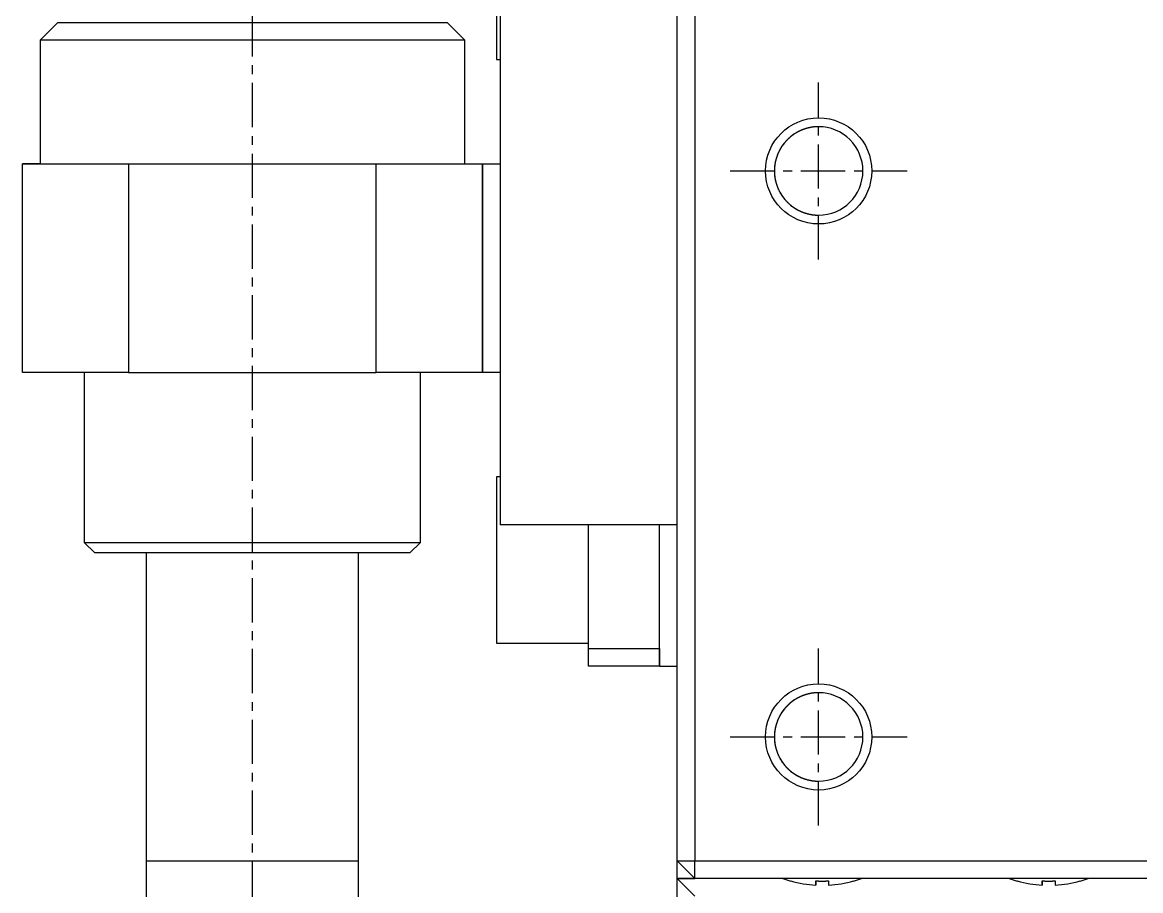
# Model space of a CAD drawing. Extents: x 93 to 296, y 41 to 278.
# Drawn here: x 95.03 to 126.63, y 122.5 to 147.05 of the extents above; entities that cross this region are included whole.
import ezdxf

# ---------------------------------------------------------------- set-up
doc = ezdxf.new("R2010")
doc.units = 0
doc.linetypes.add('CENTER', pattern=[2, 1.25, -0.25, 0.25, -0.25])
doc.layers.get('0').update_dxf_attribs({"linetype": 'CONTINUOUS'})
doc.layers.add('CENTER', color=1, linetype='CENTER')

msp = doc.modelspace()

# ---------------------------------------------------------------- linework, layer by layer
at = {"color": 7, "linetype": 'CONTINUOUS'}
for p, q in [((113.528, 123.349), (113.528, 162.349)), ((114.028, 162.349), (114.028, 123.349)), ((108.528, 157.849), (108.528, 132.849)), ((108.428, 148.349), (108.428, 145.999)), ((96.028, 147.049), (95.528, 146.549)), ((96.028, 147.049), (107.028, 147.049)), ((96.028, 147.049), (98.528, 147.049)), ((104.528, 147.049), (107.028, 147.049)), ((107.528, 146.549), (107.028, 147.049)), ((107.528, 146.549), (95.528, 146.549)), ((95.528, 146.549), (95.528, 143.049)), ((107.528, 143.049), (107.528, 146.549)), ((108.428, 145.999), (108.528, 145.999)), ((95.028, 137.149), (95.028, 143.049)), ((95.028, 143.049), (98.028, 143.049)), ((95.528, 143.049), (95.028, 143.049)), ((95.028, 143.049), (95.028, 143.049)), ((98.028, 143.049), (98.028, 137.149)), ((98.028, 143.049), (105.028, 143.049)), ((105.028, 143.049), (108.028, 143.049)), ((105.028, 137.149), (105.028, 143.049)), ((107.528, 143.049), (108.528, 143.049)), ((108.028, 137.149), (108.028, 143.049)), ((108.028, 143.049), (108.028, 137.149)), ((108.028, 143.049), (108.028, 143.049)), ((108.028, 143.049), (108.528, 143.049)), ((98.028, 137.149), (95.028, 137.149)), ((96.778, 137.149), (96.778, 132.349)), ((98.028, 137.149), (105.028, 137.149)), ((108.028, 137.149), (105.028, 137.149)), ((106.278, 132.349), (106.278, 137.149)), ((108.528, 137.149), (108.028, 137.149)), ((108.028, 137.149), (108.028, 137.149)), ((108.428, 134.199), (108.428, 131.849)), ((108.528, 134.199), (108.428, 134.199)), ((113.528, 132.849), (108.528, 132.849)), ((111.028, 129.349), (111.028, 132.849)), ((113.028, 128.849), (113.028, 132.849)), ((113.028, 129.349), (113.028, 132.849)), ((96.778, 132.349), (106.278, 132.349)), ((96.778, 132.349), (97.078, 132.049)), ((105.978, 132.049), (106.278, 132.349)), ((105.978, 132.049), (97.078, 132.049)), ((98.528, 132.049), (98.528, 123.349)), ((104.528, 123.349), (104.528, 132.049)), ((108.428, 131.849), (108.428, 129.499)), ((108.428, 129.499), (111.028, 129.499)), ((111.028, 128.849), (111.028, 129.349)), ((111.028, 129.349), (113.028, 129.349)), ((113.028, 129.349), (113.028, 128.849)), ((113.028, 128.849), (111.028, 128.849)), ((113.028, 128.849), (113.528, 128.849)), ((98.528, 123.354), (98.528, 123.349)), ((98.528, 123.349), (98.528, 116.849)), ((98.528, 123.349), (104.528, 123.349)), ((98.528, 123.349), (98.528, 123.344)), ((104.528, 123.349), (104.528, 123.354)), ((104.528, 116.849), (104.528, 123.349)), ((104.528, 123.344), (104.528, 123.349)), ((113.528, 122.849), (113.528, 123.349)), ((113.528, 123.349), (114.028, 122.849)), ((113.528, 123.349), (114.028, 123.349)), ((114.028, 123.349), (153.028, 123.349)), ((114.028, 122.849), (114.028, 123.349)), ((113.528, 88.849), (113.528, 122.849)), ((114.028, 122.849), (113.528, 122.849)), ((113.528, 122.849), (114.028, 122.849)), ((113.528, 122.849), (114.028, 122.349)), ((153.028, 122.849), (114.028, 122.849)), ((116.742, 122.779), (116.74, 122.775)), ((116.74, 122.775), (116.742, 122.779)), ((117.448, 122.659), (117.448, 122.779)), ((117.448, 122.779), (117.448, 122.659)), ((117.448, 122.659), (117.448, 122.779)), ((117.808, 122.779), (117.808, 122.659)), ((118.515, 122.779), (118.517, 122.775)), ((123.142, 122.779), (123.14, 122.775)), ((123.14, 122.775), (123.142, 122.779)), ((123.848, 122.659), (123.848, 122.779)), ((123.848, 122.779), (123.848, 122.659)), ((123.848, 122.659), (123.848, 122.779)), ((124.208, 122.779), (124.208, 122.659)), ((124.915, 122.779), (124.917, 122.775))]:
    msp.add_line(p, q, dxfattribs=at)
at = {"color": 9, "linetype": 'CONTINUOUS'}
for p, q in [((98.528, 123.349), (98.677, 123.349)), ((98.677, 123.349), (104.379, 123.349)), ((104.379, 123.349), (104.528, 123.349))]:
    msp.add_line(p, q, dxfattribs=at)
at = {"color": 7, "linetype": 'CONTINUOUS'}
for points in [[(117.528, 144.099, 0), (117.519, 144.099, 0), (117.51, 144.099, 0), (117.501, 144.099, 0), (117.492, 144.098, 0), (117.483, 144.098, 0), (117.474, 144.098, 0), (117.465, 144.097, 0), (117.456, 144.097, 0), (117.447, 144.096, 0), (117.438, 144.096, 0), (117.429, 144.095, 0), (117.42, 144.094, 0), (117.411, 144.093, 0), (117.402, 144.093, 0), (117.393, 144.092, 0), (117.384, 144.091, 0), (117.375, 144.09, 0), (117.366, 144.088, 0), (117.357, 144.087, 0), (117.348, 144.086, 0), (117.339, 144.085, 0), (117.33, 144.083, 0), (117.321, 144.082, 0), (117.312, 144.08, 0), (117.303, 144.079, 0), (117.294, 144.077, 0), (117.285, 144.075, 0), (117.276, 144.073, 0), (117.268, 144.071, 0), (117.259, 144.07, 0), (117.25, 144.068, 0), (117.241, 144.066, 0), (117.232, 144.063, 0), (117.223, 144.061, 0), (117.215, 144.059, 0), (117.206, 144.057, 0), (117.197, 144.054, 0), (117.188, 144.052, 0), (117.18, 144.049, 0), (117.171, 144.047, 0), (117.162, 144.044, 0), (117.154, 144.042, 0), (117.145, 144.039, 0), (117.136, 144.036, 0), (117.128, 144.033, 0), (117.119, 144.03, 0), (117.111, 144.027, 0), (117.102, 144.024, 0), (117.094, 144.021, 0), (117.085, 144.018, 0), (117.077, 144.015, 0), (117.068, 144.011, 0), (117.06, 144.008, 0), (117.052, 144.005, 0), (117.043, 144.001, 0), (117.035, 143.998, 0), (117.027, 143.994, 0), (117.018, 143.99, 0), (117.01, 143.987, 0), (117.002, 143.983, 0), (116.994, 143.979, 0), (116.985, 143.975, 0), (116.977, 143.971, 0), (116.969, 143.967, 0), (116.961, 143.963, 0), (116.953, 143.959, 0), (116.945, 143.955, 0), (116.937, 143.95, 0), (116.929, 143.946, 0), (116.921, 143.942, 0), (116.913, 143.937, 0), (116.905, 143.933, 0), (116.898, 143.928, 0), (116.89, 143.924, 0), (116.882, 143.919, 0), (116.874, 143.914, 0), (116.867, 143.909, 0), (116.859, 143.905, 0), (116.851, 143.9, 0), (116.844, 143.895, 0), (116.836, 143.89, 0), (116.829, 143.885, 0), (116.821, 143.88, 0), (116.814, 143.875, 0), (116.806, 143.869, 0), (116.799, 143.864, 0), (116.792, 143.859, 0), (116.784, 143.853, 0), (116.777, 143.848, 0), (116.77, 143.843, 0), (116.763, 143.837, 0), (116.755, 143.831, 0), (116.748, 143.826, 0), (116.741, 143.82, 0), (116.734, 143.814, 0), (116.727, 143.809, 0), (116.72, 143.803, 0), (116.713, 143.797, 0), (116.707, 143.791, 0), (116.7, 143.785, 0), (116.693, 143.779, 0), (116.686, 143.773, 0), (116.68, 143.767, 0), (116.673, 143.761, 0), (116.666, 143.754, 0), (116.66, 143.748, 0), (116.653, 143.742, 0), (116.647, 143.736, 0), (116.641, 143.729, 0), (116.634, 143.723, 0), (116.628, 143.716, 0), (116.622, 143.71, 0), (116.615, 143.703, 0), (116.609, 143.696, 0), (116.603, 143.69, 0), (116.597, 143.683, 0), (116.591, 143.676, 0), (116.585, 143.669, 0), (116.579, 143.663, 0), (116.573, 143.656, 0), (116.568, 143.649, 0), (116.562, 143.642, 0), (116.556, 143.635, 0), (116.55, 143.628, 0), (116.545, 143.621, 0), (116.539, 143.613, 0), (116.534, 143.606, 0), (116.528, 143.599, 0)], [(117.097, 144.022, 0), (117.096, 144.022, 0), (117.096, 144.022, 0), (117.095, 144.022, 0), (117.095, 144.021, 0), (117.094, 144.021, 0), (117.094, 144.021, 0), (117.093, 144.021, 0), (117.092, 144.021, 0), (117.092, 144.02, 0), (117.091, 144.02, 0), (117.091, 144.02, 0), (117.09, 144.02, 0), (117.09, 144.02, 0), (117.089, 144.019, 0), (117.089, 144.019, 0), (117.088, 144.019, 0), (117.088, 144.019, 0), (117.087, 144.019, 0), (117.087, 144.018, 0), (117.086, 144.018, 0), (117.085, 144.018, 0), (117.085, 144.018, 0), (117.084, 144.018, 0), (117.084, 144.017, 0), (117.083, 144.017, 0), (117.083, 144.017, 0), (117.082, 144.017, 0), (117.082, 144.016, 0), (117.081, 144.016, 0), (117.081, 144.016, 0), (117.08, 144.016, 0), (117.08, 144.016, 0), (117.079, 144.015, 0), (117.078, 144.015, 0), (117.078, 144.015, 0), (117.077, 144.015, 0), (117.077, 144.015, 0), (117.076, 144.014, 0), (117.076, 144.014, 0), (117.075, 144.014, 0), (117.075, 144.014, 0), (117.074, 144.014, 0), (117.074, 144.013, 0), (117.073, 144.013, 0), (117.073, 144.013, 0), (117.072, 144.013, 0), (117.071, 144.013, 0), (117.071, 144.012, 0), (117.07, 144.012, 0), (117.07, 144.012, 0), (117.069, 144.012, 0), (117.069, 144.011, 0), (117.068, 144.011, 0), (117.068, 144.011, 0), (117.067, 144.011, 0), (117.067, 144.011, 0), (117.066, 144.01, 0), (117.066, 144.01, 0), (117.065, 144.01, 0), (117.064, 144.01, 0), (117.064, 144.01, 0), (117.063, 144.009, 0), (117.063, 144.009, 0), (117.062, 144.009, 0), (117.062, 144.009, 0), (117.061, 144.008, 0), (117.061, 144.008, 0), (117.06, 144.008, 0), (117.06, 144.008, 0), (117.059, 144.008, 0), (117.059, 144.007, 0), (117.058, 144.007, 0), (117.058, 144.007, 0), (117.057, 144.007, 0), (117.056, 144.007, 0), (117.056, 144.006, 0), (117.055, 144.006, 0), (117.055, 144.006, 0), (117.054, 144.006, 0), (117.054, 144.005, 0), (117.053, 144.005, 0), (117.053, 144.005, 0), (117.052, 144.005, 0), (117.052, 144.005, 0), (117.051, 144.004, 0), (117.051, 144.004, 0), (117.05, 144.004, 0), (117.049, 144.004, 0), (117.049, 144.003, 0), (117.048, 144.003, 0), (117.048, 144.003, 0), (117.047, 144.003, 0), (117.047, 144.003, 0), (117.046, 144.002, 0), (117.046, 144.002, 0), (117.045, 144.002, 0), (117.045, 144.002, 0), (117.044, 144.001, 0), (117.044, 144.001, 0), (117.043, 144.001, 0), (117.043, 144.001, 0), (117.042, 144.001, 0), (117.042, 144, 0), (117.041, 144, 0), (117.04, 144, 0), (117.04, 144, 0), (117.039, 143.999, 0), (117.039, 143.999, 0), (117.038, 143.999, 0), (117.038, 143.999, 0), (117.037, 143.999, 0), (117.037, 143.998, 0), (117.036, 143.998, 0), (117.036, 143.998, 0), (117.035, 143.998, 0), (117.035, 143.997, 0), (117.034, 143.997, 0), (117.034, 143.997, 0), (117.033, 143.997, 0), (117.032, 143.996, 0), (117.032, 143.996, 0), (117.031, 143.996, 0), (117.031, 143.996, 0), (117.03, 143.996, 0), (117.03, 143.995, 0), (117.029, 143.995, 0), (117.029, 143.995, 0), (117.028, 143.995, 0)], [(116.528, 143.599, 0), (116.521, 143.589, 0), (116.513, 143.579, 0), (116.506, 143.568, 0), (116.499, 143.558, 0), (116.492, 143.548, 0), (116.485, 143.537, 0), (116.478, 143.527, 0), (116.471, 143.516, 0), (116.465, 143.506, 0), (116.458, 143.495, 0), (116.452, 143.484, 0), (116.445, 143.473, 0), (116.439, 143.462, 0), (116.433, 143.451, 0), (116.427, 143.44, 0), (116.421, 143.429, 0), (116.415, 143.418, 0), (116.41, 143.407, 0), (116.404, 143.395, 0), (116.399, 143.384, 0), (116.393, 143.373, 0), (116.388, 143.361, 0), (116.383, 143.35, 0), (116.378, 143.338, 0), (116.373, 143.327, 0), (116.368, 143.315, 0), (116.364, 143.303, 0), (116.359, 143.292, 0), (116.355, 143.28, 0), (116.351, 143.268, 0), (116.346, 143.256, 0), (116.342, 143.244, 0), (116.338, 143.232, 0), (116.335, 143.22, 0), (116.331, 143.208, 0), (116.327, 143.196, 0), (116.324, 143.184, 0), (116.321, 143.172, 0), (116.317, 143.16, 0), (116.314, 143.148, 0), (116.311, 143.135, 0), (116.309, 143.123, 0), (116.306, 143.111, 0), (116.303, 143.099, 0), (116.301, 143.086, 0), (116.299, 143.074, 0), (116.296, 143.062, 0), (116.294, 143.049, 0), (116.292, 143.037, 0), (116.291, 143.024, 0), (116.289, 143.012, 0), (116.287, 142.999, 0), (116.286, 142.987, 0), (116.285, 142.974, 0), (116.283, 142.962, 0), (116.282, 142.949, 0), (116.281, 142.937, 0), (116.28, 142.924, 0), (116.28, 142.912, 0), (116.279, 142.899, 0), (116.279, 142.887, 0), (116.278, 142.874, 0), (116.278, 142.862, 0), (116.278, 142.849, 0), (116.278, 142.836, 0), (116.278, 142.824, 0), (116.279, 142.811, 0), (116.279, 142.799, 0), (116.28, 142.786, 0), (116.28, 142.774, 0), (116.281, 142.761, 0), (116.282, 142.749, 0), (116.283, 142.736, 0), (116.285, 142.724, 0), (116.286, 142.711, 0), (116.287, 142.699, 0), (116.289, 142.686, 0), (116.291, 142.674, 0), (116.292, 142.661, 0), (116.294, 142.649, 0), (116.296, 142.636, 0), (116.299, 142.624, 0), (116.301, 142.612, 0), (116.303, 142.599, 0), (116.306, 142.587, 0), (116.309, 142.575, 0), (116.311, 142.562, 0), (116.314, 142.55, 0), (116.317, 142.538, 0), (116.321, 142.526, 0), (116.324, 142.514, 0), (116.327, 142.502, 0), (116.331, 142.49, 0), (116.335, 142.478, 0), (116.338, 142.466, 0), (116.342, 142.454, 0), (116.346, 142.442, 0), (116.351, 142.43, 0), (116.355, 142.418, 0), (116.359, 142.406, 0), (116.364, 142.395, 0), (116.368, 142.383, 0), (116.373, 142.371, 0), (116.378, 142.36, 0), (116.383, 142.348, 0), (116.388, 142.337, 0), (116.393, 142.325, 0), (116.399, 142.314, 0), (116.404, 142.303, 0), (116.41, 142.291, 0), (116.415, 142.28, 0), (116.421, 142.269, 0), (116.427, 142.258, 0), (116.433, 142.247, 0), (116.439, 142.236, 0), (116.445, 142.225, 0), (116.452, 142.214, 0), (116.458, 142.203, 0), (116.465, 142.192, 0), (116.471, 142.182, 0), (116.478, 142.171, 0), (116.485, 142.161, 0), (116.492, 142.15, 0), (116.499, 142.14, 0), (116.506, 142.129, 0), (116.513, 142.119, 0), (116.521, 142.109, 0), (116.528, 142.099, 0)], [(116.528, 142.099, 0), (116.534, 142.092, 0), (116.539, 142.085, 0), (116.545, 142.077, 0), (116.55, 142.07, 0), (116.556, 142.063, 0), (116.562, 142.056, 0), (116.568, 142.049, 0), (116.573, 142.042, 0), (116.579, 142.035, 0), (116.585, 142.029, 0), (116.591, 142.022, 0), (116.597, 142.015, 0), (116.603, 142.008, 0), (116.609, 142.002, 0), (116.615, 141.995, 0), (116.622, 141.988, 0), (116.628, 141.982, 0), (116.634, 141.975, 0), (116.641, 141.969, 0), (116.647, 141.962, 0), (116.653, 141.956, 0), (116.66, 141.95, 0), (116.666, 141.944, 0), (116.673, 141.937, 0), (116.68, 141.931, 0), (116.686, 141.925, 0), (116.693, 141.919, 0), (116.7, 141.913, 0), (116.707, 141.907, 0), (116.713, 141.901, 0), (116.72, 141.895, 0), (116.727, 141.889, 0), (116.734, 141.884, 0), (116.741, 141.878, 0), (116.748, 141.872, 0), (116.755, 141.866, 0), (116.763, 141.861, 0), (116.77, 141.855, 0), (116.777, 141.85, 0), (116.784, 141.845, 0), (116.792, 141.839, 0), (116.799, 141.834, 0), (116.806, 141.829, 0), (116.814, 141.823, 0), (116.821, 141.818, 0), (116.829, 141.813, 0), (116.836, 141.808, 0), (116.844, 141.803, 0), (116.851, 141.798, 0), (116.859, 141.793, 0), (116.867, 141.788, 0), (116.874, 141.784, 0), (116.882, 141.779, 0), (116.89, 141.774, 0), (116.898, 141.77, 0), (116.905, 141.765, 0), (116.913, 141.761, 0), (116.921, 141.756, 0), (116.929, 141.752, 0), (116.937, 141.748, 0), (116.945, 141.743, 0), (116.953, 141.739, 0), (116.961, 141.735, 0), (116.969, 141.731, 0), (116.977, 141.727, 0), (116.985, 141.723, 0), (116.994, 141.719, 0), (117.002, 141.715, 0), (117.01, 141.711, 0), (117.018, 141.708, 0), (117.027, 141.704, 0), (117.035, 141.7, 0), (117.043, 141.697, 0), (117.052, 141.693, 0), (117.06, 141.69, 0), (117.068, 141.687, 0), (117.077, 141.683, 0), (117.085, 141.68, 0), (117.094, 141.677, 0), (117.102, 141.674, 0), (117.111, 141.671, 0), (117.119, 141.668, 0), (117.128, 141.665, 0), (117.136, 141.662, 0), (117.145, 141.659, 0), (117.154, 141.656, 0), (117.162, 141.654, 0), (117.171, 141.651, 0), (117.18, 141.649, 0), (117.188, 141.646, 0), (117.197, 141.644, 0), (117.206, 141.641, 0), (117.215, 141.639, 0), (117.223, 141.637, 0), (117.232, 141.635, 0), (117.241, 141.632, 0), (117.25, 141.63, 0), (117.259, 141.628, 0), (117.268, 141.626, 0), (117.276, 141.625, 0), (117.285, 141.623, 0), (117.294, 141.621, 0), (117.303, 141.619, 0), (117.312, 141.618, 0), (117.321, 141.616, 0), (117.33, 141.615, 0), (117.339, 141.613, 0), (117.348, 141.612, 0), (117.357, 141.611, 0), (117.366, 141.61, 0), (117.375, 141.608, 0), (117.384, 141.607, 0), (117.393, 141.606, 0), (117.402, 141.605, 0), (117.411, 141.605, 0), (117.42, 141.604, 0), (117.429, 141.603, 0), (117.438, 141.602, 0), (117.447, 141.602, 0), (117.456, 141.601, 0), (117.465, 141.601, 0), (117.474, 141.6, 0), (117.483, 141.6, 0), (117.492, 141.6, 0), (117.501, 141.599, 0), (117.51, 141.599, 0), (117.519, 141.599, 0), (117.528, 141.599, 0)], [(117.462, 141.601, 0), (117.462, 141.601, 0), (117.463, 141.601, 0), (117.463, 141.601, 0), (117.464, 141.601, 0), (117.464, 141.601, 0), (117.465, 141.601, 0), (117.465, 141.601, 0), (117.466, 141.601, 0), (117.466, 141.601, 0), (117.467, 141.6, 0), (117.467, 141.6, 0), (117.468, 141.6, 0), (117.468, 141.6, 0), (117.469, 141.6, 0), (117.47, 141.6, 0), (117.47, 141.6, 0), (117.471, 141.6, 0), (117.471, 141.6, 0), (117.472, 141.6, 0), (117.472, 141.6, 0), (117.473, 141.6, 0), (117.473, 141.6, 0), (117.474, 141.6, 0), (117.474, 141.6, 0), (117.475, 141.6, 0), (117.475, 141.6, 0), (117.476, 141.6, 0), (117.476, 141.6, 0), (117.477, 141.6, 0), (117.477, 141.6, 0), (117.478, 141.6, 0), (117.478, 141.6, 0), (117.479, 141.6, 0), (117.479, 141.6, 0), (117.48, 141.6, 0), (117.48, 141.6, 0), (117.481, 141.6, 0), (117.481, 141.6, 0), (117.482, 141.6, 0), (117.482, 141.6, 0), (117.483, 141.6, 0), (117.484, 141.6, 0), (117.484, 141.6, 0), (117.485, 141.6, 0), (117.485, 141.6, 0), (117.486, 141.6, 0), (117.486, 141.6, 0), (117.487, 141.6, 0), (117.487, 141.6, 0), (117.488, 141.6, 0), (117.488, 141.6, 0), (117.489, 141.6, 0), (117.489, 141.6, 0), (117.49, 141.6, 0), (117.49, 141.6, 0), (117.491, 141.6, 0), (117.491, 141.6, 0), (117.492, 141.6, 0), (117.492, 141.599, 0), (117.493, 141.599, 0), (117.493, 141.599, 0), (117.494, 141.599, 0), (117.494, 141.599, 0), (117.495, 141.599, 0), (117.495, 141.599, 0), (117.496, 141.599, 0), (117.497, 141.599, 0), (117.497, 141.599, 0), (117.498, 141.599, 0), (117.498, 141.599, 0), (117.499, 141.599, 0), (117.499, 141.599, 0), (117.5, 141.599, 0), (117.5, 141.599, 0), (117.501, 141.599, 0), (117.501, 141.599, 0), (117.502, 141.599, 0), (117.502, 141.599, 0), (117.503, 141.599, 0), (117.503, 141.599, 0), (117.504, 141.599, 0), (117.504, 141.599, 0), (117.505, 141.599, 0), (117.505, 141.599, 0), (117.506, 141.599, 0), (117.506, 141.599, 0), (117.507, 141.599, 0), (117.507, 141.599, 0), (117.508, 141.599, 0), (117.508, 141.599, 0), (117.509, 141.599, 0), (117.51, 141.599, 0), (117.51, 141.599, 0), (117.511, 141.599, 0), (117.511, 141.599, 0), (117.512, 141.599, 0), (117.512, 141.599, 0), (117.513, 141.599, 0), (117.513, 141.599, 0), (117.514, 141.599, 0), (117.514, 141.599, 0), (117.515, 141.599, 0), (117.515, 141.599, 0), (117.516, 141.599, 0), (117.516, 141.599, 0), (117.517, 141.599, 0), (117.517, 141.599, 0), (117.518, 141.599, 0), (117.518, 141.599, 0), (117.519, 141.599, 0), (117.519, 141.599, 0), (117.52, 141.599, 0), (117.52, 141.599, 0), (117.521, 141.599, 0), (117.521, 141.599, 0), (117.522, 141.599, 0), (117.523, 141.599, 0), (117.523, 141.599, 0), (117.524, 141.599, 0), (117.524, 141.599, 0), (117.525, 141.599, 0), (117.525, 141.599, 0), (117.526, 141.599, 0), (117.526, 141.599, 0), (117.527, 141.599, 0), (117.527, 141.599, 0), (117.528, 141.599, 0), (117.528, 141.599, 0)], [(117.528, 128.099, 0), (117.519, 128.099, 0), (117.51, 128.099, 0), (117.501, 128.099, 0), (117.492, 128.098, 0), (117.483, 128.098, 0), (117.474, 128.098, 0), (117.465, 128.097, 0), (117.456, 128.097, 0), (117.447, 128.096, 0), (117.438, 128.096, 0), (117.429, 128.095, 0), (117.42, 128.094, 0), (117.411, 128.093, 0), (117.402, 128.093, 0), (117.393, 128.092, 0), (117.384, 128.091, 0), (117.375, 128.09, 0), (117.366, 128.088, 0), (117.357, 128.087, 0), (117.348, 128.086, 0), (117.339, 128.085, 0), (117.33, 128.083, 0), (117.321, 128.082, 0), (117.312, 128.08, 0), (117.303, 128.079, 0), (117.294, 128.077, 0), (117.285, 128.075, 0), (117.276, 128.073, 0), (117.268, 128.071, 0), (117.259, 128.07, 0), (117.25, 128.068, 0), (117.241, 128.066, 0), (117.232, 128.063, 0), (117.223, 128.061, 0), (117.215, 128.059, 0), (117.206, 128.057, 0), (117.197, 128.054, 0), (117.188, 128.052, 0), (117.18, 128.049, 0), (117.171, 128.047, 0), (117.162, 128.044, 0), (117.154, 128.042, 0), (117.145, 128.039, 0), (117.136, 128.036, 0), (117.128, 128.033, 0), (117.119, 128.03, 0), (117.111, 128.027, 0), (117.102, 128.024, 0), (117.094, 128.021, 0), (117.085, 128.018, 0), (117.077, 128.015, 0), (117.068, 128.011, 0), (117.06, 128.008, 0), (117.052, 128.005, 0), (117.043, 128.001, 0), (117.035, 127.998, 0), (117.027, 127.994, 0), (117.018, 127.99, 0), (117.01, 127.987, 0), (117.002, 127.983, 0), (116.994, 127.979, 0), (116.985, 127.975, 0), (116.977, 127.971, 0), (116.969, 127.967, 0), (116.961, 127.963, 0), (116.953, 127.959, 0), (116.945, 127.955, 0), (116.937, 127.95, 0), (116.929, 127.946, 0), (116.921, 127.942, 0), (116.913, 127.937, 0), (116.905, 127.933, 0), (116.898, 127.928, 0), (116.89, 127.924, 0), (116.882, 127.919, 0), (116.874, 127.914, 0), (116.867, 127.909, 0), (116.859, 127.905, 0), (116.851, 127.9, 0), (116.844, 127.895, 0), (116.836, 127.89, 0), (116.829, 127.885, 0), (116.821, 127.88, 0), (116.814, 127.875, 0), (116.806, 127.869, 0), (116.799, 127.864, 0), (116.792, 127.859, 0), (116.784, 127.853, 0), (116.777, 127.848, 0), (116.77, 127.843, 0), (116.763, 127.837, 0), (116.755, 127.831, 0), (116.748, 127.826, 0), (116.741, 127.82, 0), (116.734, 127.814, 0), (116.727, 127.809, 0), (116.72, 127.803, 0), (116.713, 127.797, 0), (116.707, 127.791, 0), (116.7, 127.785, 0), (116.693, 127.779, 0), (116.686, 127.773, 0), (116.68, 127.767, 0), (116.673, 127.761, 0), (116.666, 127.754, 0), (116.66, 127.748, 0), (116.653, 127.742, 0), (116.647, 127.736, 0), (116.641, 127.729, 0), (116.634, 127.723, 0), (116.628, 127.716, 0), (116.622, 127.71, 0), (116.615, 127.703, 0), (116.609, 127.696, 0), (116.603, 127.69, 0), (116.597, 127.683, 0), (116.591, 127.676, 0), (116.585, 127.669, 0), (116.579, 127.663, 0), (116.573, 127.656, 0), (116.568, 127.649, 0), (116.562, 127.642, 0), (116.556, 127.635, 0), (116.55, 127.628, 0), (116.545, 127.621, 0), (116.539, 127.613, 0), (116.534, 127.606, 0), (116.528, 127.599, 0)], [(117.028, 127.995, 0), (117.024, 127.993, 0), (117.019, 127.991, 0), (117.014, 127.988, 0), (117.01, 127.986, 0), (117.005, 127.984, 0), (117.001, 127.982, 0), (116.996, 127.98, 0), (116.992, 127.978, 0), (116.987, 127.976, 0), (116.983, 127.974, 0), (116.978, 127.971, 0), (116.973, 127.969, 0), (116.969, 127.967, 0), (116.964, 127.965, 0), (116.96, 127.962, 0), (116.955, 127.96, 0), (116.951, 127.958, 0), (116.947, 127.955, 0), (116.942, 127.953, 0), (116.938, 127.951, 0), (116.933, 127.948, 0), (116.929, 127.946, 0), (116.924, 127.943, 0), (116.92, 127.941, 0), (116.916, 127.939, 0), (116.911, 127.936, 0), (116.907, 127.934, 0), (116.902, 127.931, 0), (116.898, 127.929, 0), (116.894, 127.926, 0), (116.889, 127.923, 0), (116.885, 127.921, 0), (116.881, 127.918, 0), (116.876, 127.916, 0), (116.872, 127.913, 0), (116.868, 127.91, 0), (116.864, 127.908, 0), (116.859, 127.905, 0), (116.855, 127.902, 0), (116.851, 127.9, 0), (116.847, 127.897, 0), (116.842, 127.894, 0), (116.838, 127.891, 0), (116.834, 127.888, 0), (116.83, 127.886, 0), (116.826, 127.883, 0), (116.822, 127.88, 0), (116.817, 127.877, 0), (116.813, 127.874, 0), (116.809, 127.871, 0), (116.805, 127.868, 0), (116.801, 127.866, 0), (116.797, 127.863, 0), (116.793, 127.86, 0), (116.789, 127.857, 0), (116.785, 127.854, 0), (116.781, 127.851, 0), (116.777, 127.848, 0), (116.773, 127.845, 0), (116.769, 127.842, 0), (116.765, 127.839, 0), (116.761, 127.835, 0), (116.757, 127.832, 0), (116.753, 127.829, 0), (116.749, 127.826, 0), (116.745, 127.823, 0), (116.741, 127.82, 0), (116.737, 127.817, 0), (116.733, 127.813, 0), (116.729, 127.81, 0), (116.725, 127.807, 0), (116.721, 127.804, 0), (116.718, 127.8, 0), (116.714, 127.797, 0), (116.71, 127.794, 0), (116.706, 127.791, 0), (116.702, 127.787, 0), (116.699, 127.784, 0), (116.695, 127.781, 0), (116.691, 127.777, 0), (116.687, 127.774, 0), (116.684, 127.77, 0), (116.68, 127.767, 0), (116.676, 127.764, 0), (116.673, 127.76, 0), (116.669, 127.757, 0), (116.665, 127.753, 0), (116.662, 127.75, 0), (116.658, 127.746, 0), (116.654, 127.743, 0), (116.651, 127.739, 0), (116.647, 127.736, 0), (116.644, 127.732, 0), (116.64, 127.729, 0), (116.637, 127.725, 0), (116.633, 127.721, 0), (116.629, 127.718, 0), (116.626, 127.714, 0), (116.623, 127.71, 0), (116.619, 127.707, 0), (116.616, 127.703, 0), (116.612, 127.699, 0), (116.609, 127.696, 0), (116.605, 127.692, 0), (116.602, 127.688, 0), (116.599, 127.685, 0), (116.595, 127.681, 0), (116.592, 127.677, 0), (116.589, 127.673, 0), (116.585, 127.669, 0), (116.582, 127.666, 0), (116.579, 127.662, 0), (116.575, 127.658, 0), (116.572, 127.654, 0), (116.569, 127.65, 0), (116.566, 127.646, 0), (116.562, 127.643, 0), (116.559, 127.639, 0), (116.556, 127.635, 0), (116.553, 127.631, 0), (116.55, 127.627, 0), (116.547, 127.623, 0), (116.544, 127.619, 0), (116.54, 127.615, 0), (116.537, 127.611, 0), (116.534, 127.607, 0), (116.531, 127.603, 0), (116.528, 127.599, 0)], [(116.528, 127.599, 0), (116.521, 127.589, 0), (116.513, 127.579, 0), (116.506, 127.568, 0), (116.499, 127.558, 0), (116.492, 127.548, 0), (116.485, 127.537, 0), (116.478, 127.527, 0), (116.471, 127.516, 0), (116.465, 127.506, 0), (116.458, 127.495, 0), (116.452, 127.484, 0), (116.445, 127.473, 0), (116.439, 127.462, 0), (116.433, 127.451, 0), (116.427, 127.44, 0), (116.421, 127.429, 0), (116.415, 127.418, 0), (116.41, 127.407, 0), (116.404, 127.395, 0), (116.399, 127.384, 0), (116.393, 127.373, 0), (116.388, 127.361, 0), (116.383, 127.35, 0), (116.378, 127.338, 0), (116.373, 127.327, 0), (116.368, 127.315, 0), (116.364, 127.303, 0), (116.359, 127.292, 0), (116.355, 127.28, 0), (116.351, 127.268, 0), (116.346, 127.256, 0), (116.342, 127.244, 0), (116.338, 127.232, 0), (116.335, 127.22, 0), (116.331, 127.208, 0), (116.327, 127.196, 0), (116.324, 127.184, 0), (116.321, 127.172, 0), (116.318, 127.16, 0), (116.314, 127.148, 0), (116.312, 127.135, 0), (116.309, 127.123, 0), (116.306, 127.111, 0), (116.303, 127.099, 0), (116.301, 127.086, 0), (116.299, 127.074, 0), (116.296, 127.062, 0), (116.294, 127.049, 0), (116.292, 127.037, 0), (116.291, 127.024, 0), (116.289, 127.012, 0), (116.287, 126.999, 0), (116.286, 126.987, 0), (116.285, 126.974, 0), (116.283, 126.962, 0), (116.282, 126.949, 0), (116.281, 126.937, 0), (116.281, 126.924, 0), (116.28, 126.912, 0), (116.279, 126.899, 0), (116.279, 126.887, 0), (116.279, 126.874, 0), (116.278, 126.862, 0), (116.278, 126.849, 0), (116.278, 126.836, 0), (116.279, 126.824, 0), (116.279, 126.811, 0), (116.279, 126.799, 0), (116.28, 126.786, 0), (116.281, 126.774, 0), (116.281, 126.761, 0), (116.282, 126.749, 0), (116.283, 126.736, 0), (116.285, 126.724, 0), (116.286, 126.711, 0), (116.287, 126.699, 0), (116.289, 126.686, 0), (116.291, 126.674, 0), (116.292, 126.661, 0), (116.294, 126.649, 0), (116.296, 126.636, 0), (116.299, 126.624, 0), (116.301, 126.612, 0), (116.303, 126.599, 0), (116.306, 126.587, 0), (116.309, 126.575, 0), (116.312, 126.562, 0), (116.314, 126.55, 0), (116.318, 126.538, 0), (116.321, 126.526, 0), (116.324, 126.514, 0), (116.327, 126.502, 0), (116.331, 126.49, 0), (116.335, 126.478, 0), (116.338, 126.466, 0), (116.342, 126.454, 0), (116.346, 126.442, 0), (116.351, 126.43, 0), (116.355, 126.418, 0), (116.359, 126.406, 0), (116.364, 126.395, 0), (116.368, 126.383, 0), (116.373, 126.371, 0), (116.378, 126.36, 0), (116.383, 126.348, 0), (116.388, 126.337, 0), (116.393, 126.325, 0), (116.399, 126.314, 0), (116.404, 126.303, 0), (116.41, 126.291, 0), (116.415, 126.28, 0), (116.421, 126.269, 0), (116.427, 126.258, 0), (116.433, 126.247, 0), (116.439, 126.236, 0), (116.445, 126.225, 0), (116.452, 126.214, 0), (116.458, 126.203, 0), (116.465, 126.192, 0), (116.471, 126.182, 0), (116.478, 126.171, 0), (116.485, 126.161, 0), (116.492, 126.15, 0), (116.499, 126.14, 0), (116.506, 126.129, 0), (116.513, 126.119, 0), (116.521, 126.109, 0), (116.528, 126.099, 0)], [(116.528, 127.599, 0), (116.521, 127.589, 0), (116.513, 127.579, 0), (116.506, 127.568, 0), (116.499, 127.558, 0), (116.492, 127.548, 0), (116.485, 127.537, 0), (116.478, 127.527, 0), (116.471, 127.516, 0), (116.465, 127.506, 0), (116.458, 127.495, 0), (116.452, 127.484, 0), (116.445, 127.473, 0), (116.439, 127.462, 0), (116.433, 127.451, 0), (116.427, 127.44, 0), (116.421, 127.429, 0), (116.415, 127.418, 0), (116.41, 127.407, 0), (116.404, 127.395, 0), (116.399, 127.384, 0), (116.393, 127.373, 0), (116.388, 127.361, 0), (116.383, 127.35, 0), (116.378, 127.338, 0), (116.373, 127.327, 0), (116.368, 127.315, 0), (116.364, 127.303, 0), (116.359, 127.292, 0), (116.355, 127.28, 0), (116.351, 127.268, 0), (116.346, 127.256, 0), (116.342, 127.244, 0), (116.338, 127.232, 0), (116.335, 127.22, 0), (116.331, 127.208, 0), (116.327, 127.196, 0), (116.324, 127.184, 0), (116.321, 127.172, 0), (116.317, 127.16, 0), (116.314, 127.148, 0), (116.311, 127.135, 0), (116.309, 127.123, 0), (116.306, 127.111, 0), (116.303, 127.099, 0), (116.301, 127.086, 0), (116.299, 127.074, 0), (116.296, 127.062, 0), (116.294, 127.049, 0), (116.292, 127.037, 0), (116.291, 127.024, 0), (116.289, 127.012, 0), (116.287, 126.999, 0), (116.286, 126.987, 0), (116.285, 126.974, 0), (116.283, 126.962, 0), (116.282, 126.949, 0), (116.281, 126.937, 0), (116.28, 126.924, 0), (116.28, 126.912, 0), (116.279, 126.899, 0), (116.279, 126.887, 0), (116.278, 126.874, 0), (116.278, 126.862, 0), (116.278, 126.849, 0), (116.278, 126.836, 0), (116.278, 126.824, 0), (116.279, 126.811, 0), (116.279, 126.799, 0), (116.28, 126.786, 0), (116.28, 126.774, 0), (116.281, 126.761, 0), (116.282, 126.749, 0), (116.283, 126.736, 0), (116.285, 126.724, 0), (116.286, 126.711, 0), (116.287, 126.699, 0), (116.289, 126.686, 0), (116.291, 126.674, 0), (116.292, 126.661, 0), (116.294, 126.649, 0), (116.296, 126.636, 0), (116.299, 126.624, 0), (116.301, 126.612, 0), (116.303, 126.599, 0), (116.306, 126.587, 0), (116.309, 126.575, 0), (116.311, 126.562, 0), (116.314, 126.55, 0), (116.317, 126.538, 0), (116.321, 126.526, 0), (116.324, 126.514, 0), (116.327, 126.502, 0), (116.331, 126.49, 0), (116.335, 126.478, 0), (116.338, 126.466, 0), (116.342, 126.454, 0), (116.346, 126.442, 0), (116.351, 126.43, 0), (116.355, 126.418, 0), (116.359, 126.406, 0), (116.364, 126.395, 0), (116.368, 126.383, 0), (116.373, 126.371, 0), (116.378, 126.36, 0), (116.383, 126.348, 0), (116.388, 126.337, 0), (116.393, 126.325, 0), (116.399, 126.314, 0), (116.404, 126.303, 0), (116.41, 126.291, 0), (116.415, 126.28, 0), (116.421, 126.269, 0), (116.427, 126.258, 0), (116.433, 126.247, 0), (116.439, 126.236, 0), (116.445, 126.225, 0), (116.452, 126.214, 0), (116.458, 126.203, 0), (116.465, 126.192, 0), (116.471, 126.182, 0), (116.478, 126.171, 0), (116.485, 126.161, 0), (116.492, 126.15, 0), (116.499, 126.14, 0), (116.506, 126.129, 0), (116.513, 126.119, 0), (116.521, 126.109, 0), (116.528, 126.099, 0)], [(116.528, 126.099, 0), (116.531, 126.095, 0), (116.534, 126.091, 0), (116.537, 126.087, 0), (116.54, 126.083, 0), (116.544, 126.079, 0), (116.547, 126.075, 0), (116.55, 126.071, 0), (116.553, 126.067, 0), (116.556, 126.063, 0), (116.559, 126.059, 0), (116.562, 126.055, 0), (116.566, 126.052, 0), (116.569, 126.048, 0), (116.572, 126.044, 0), (116.575, 126.04, 0), (116.579, 126.036, 0), (116.582, 126.032, 0), (116.585, 126.028, 0), (116.589, 126.025, 0), (116.592, 126.021, 0), (116.595, 126.017, 0), (116.599, 126.013, 0), (116.602, 126.01, 0), (116.605, 126.006, 0), (116.609, 126.002, 0), (116.612, 125.999, 0), (116.616, 125.995, 0), (116.619, 125.991, 0), (116.623, 125.988, 0), (116.626, 125.984, 0), (116.629, 125.98, 0), (116.633, 125.977, 0), (116.637, 125.973, 0), (116.64, 125.969, 0), (116.644, 125.966, 0), (116.647, 125.962, 0), (116.651, 125.959, 0), (116.654, 125.955, 0), (116.658, 125.952, 0), (116.662, 125.948, 0), (116.665, 125.945, 0), (116.669, 125.941, 0), (116.673, 125.938, 0), (116.676, 125.934, 0), (116.68, 125.931, 0), (116.684, 125.928, 0), (116.687, 125.924, 0), (116.691, 125.921, 0), (116.695, 125.917, 0), (116.699, 125.914, 0), (116.702, 125.911, 0), (116.706, 125.907, 0), (116.71, 125.904, 0), (116.714, 125.901, 0), (116.718, 125.898, 0), (116.721, 125.894, 0), (116.725, 125.891, 0), (116.729, 125.888, 0), (116.733, 125.885, 0), (116.737, 125.881, 0), (116.741, 125.878, 0), (116.745, 125.875, 0), (116.749, 125.872, 0), (116.753, 125.869, 0), (116.757, 125.866, 0), (116.761, 125.863, 0), (116.765, 125.859, 0), (116.769, 125.856, 0), (116.773, 125.853, 0), (116.777, 125.85, 0), (116.781, 125.847, 0), (116.785, 125.844, 0), (116.789, 125.841, 0), (116.793, 125.838, 0), (116.797, 125.835, 0), (116.801, 125.832, 0), (116.805, 125.829, 0), (116.809, 125.827, 0), (116.813, 125.824, 0), (116.817, 125.821, 0), (116.822, 125.818, 0), (116.826, 125.815, 0), (116.83, 125.812, 0), (116.834, 125.809, 0), (116.838, 125.807, 0), (116.842, 125.804, 0), (116.847, 125.801, 0), (116.851, 125.798, 0), (116.855, 125.796, 0), (116.859, 125.793, 0), (116.864, 125.79, 0), (116.868, 125.788, 0), (116.872, 125.785, 0), (116.876, 125.782, 0), (116.881, 125.78, 0), (116.885, 125.777, 0), (116.889, 125.775, 0), (116.894, 125.772, 0), (116.898, 125.769, 0), (116.902, 125.767, 0), (116.907, 125.764, 0), (116.911, 125.762, 0), (116.916, 125.759, 0), (116.92, 125.757, 0), (116.924, 125.755, 0), (116.929, 125.752, 0), (116.933, 125.75, 0), (116.938, 125.747, 0), (116.942, 125.745, 0), (116.947, 125.743, 0), (116.951, 125.74, 0), (116.955, 125.738, 0), (116.96, 125.736, 0), (116.964, 125.733, 0), (116.969, 125.731, 0), (116.973, 125.729, 0), (116.978, 125.727, 0), (116.983, 125.724, 0), (116.987, 125.722, 0), (116.992, 125.72, 0), (116.996, 125.718, 0), (117.001, 125.716, 0), (117.005, 125.714, 0), (117.01, 125.712, 0), (117.014, 125.709, 0), (117.019, 125.707, 0), (117.024, 125.705, 0), (117.028, 125.703, 0)], [(116.528, 126.099, 0), (116.534, 126.092, 0), (116.539, 126.085, 0), (116.545, 126.077, 0), (116.55, 126.07, 0), (116.556, 126.063, 0), (116.562, 126.056, 0), (116.568, 126.049, 0), (116.573, 126.042, 0), (116.579, 126.035, 0), (116.585, 126.029, 0), (116.591, 126.022, 0), (116.597, 126.015, 0), (116.603, 126.008, 0), (116.609, 126.002, 0), (116.615, 125.995, 0), (116.622, 125.988, 0), (116.628, 125.982, 0), (116.634, 125.975, 0), (116.641, 125.969, 0), (116.647, 125.962, 0), (116.653, 125.956, 0), (116.66, 125.95, 0), (116.666, 125.944, 0), (116.673, 125.937, 0), (116.68, 125.931, 0), (116.686, 125.925, 0), (116.693, 125.919, 0), (116.7, 125.913, 0), (116.707, 125.907, 0), (116.713, 125.901, 0), (116.72, 125.895, 0), (116.727, 125.889, 0), (116.734, 125.884, 0), (116.741, 125.878, 0), (116.748, 125.872, 0), (116.755, 125.866, 0), (116.763, 125.861, 0), (116.77, 125.855, 0), (116.777, 125.85, 0), (116.784, 125.845, 0), (116.792, 125.839, 0), (116.799, 125.834, 0), (116.806, 125.829, 0), (116.814, 125.823, 0), (116.821, 125.818, 0), (116.829, 125.813, 0), (116.836, 125.808, 0), (116.844, 125.803, 0), (116.851, 125.798, 0), (116.859, 125.793, 0), (116.867, 125.788, 0), (116.874, 125.784, 0), (116.882, 125.779, 0), (116.89, 125.774, 0), (116.898, 125.77, 0), (116.905, 125.765, 0), (116.913, 125.761, 0), (116.921, 125.756, 0), (116.929, 125.752, 0), (116.937, 125.748, 0), (116.945, 125.743, 0), (116.953, 125.739, 0), (116.961, 125.735, 0), (116.969, 125.731, 0), (116.977, 125.727, 0), (116.985, 125.723, 0), (116.994, 125.719, 0), (117.002, 125.715, 0), (117.01, 125.711, 0), (117.018, 125.708, 0), (117.027, 125.704, 0), (117.035, 125.7, 0), (117.043, 125.697, 0), (117.052, 125.693, 0), (117.06, 125.69, 0), (117.068, 125.687, 0), (117.077, 125.683, 0), (117.085, 125.68, 0), (117.094, 125.677, 0), (117.102, 125.674, 0), (117.111, 125.671, 0), (117.119, 125.668, 0), (117.128, 125.665, 0), (117.136, 125.662, 0), (117.145, 125.659, 0), (117.154, 125.656, 0), (117.162, 125.654, 0), (117.171, 125.651, 0), (117.18, 125.649, 0), (117.188, 125.646, 0), (117.197, 125.644, 0), (117.206, 125.641, 0), (117.215, 125.639, 0), (117.223, 125.637, 0), (117.232, 125.635, 0), (117.241, 125.632, 0), (117.25, 125.63, 0), (117.259, 125.628, 0), (117.268, 125.626, 0), (117.276, 125.625, 0), (117.285, 125.623, 0), (117.294, 125.621, 0), (117.303, 125.619, 0), (117.312, 125.618, 0), (117.321, 125.616, 0), (117.33, 125.615, 0), (117.339, 125.613, 0), (117.348, 125.612, 0), (117.357, 125.611, 0), (117.366, 125.61, 0), (117.375, 125.608, 0), (117.384, 125.607, 0), (117.393, 125.606, 0), (117.402, 125.605, 0), (117.411, 125.605, 0), (117.42, 125.604, 0), (117.429, 125.603, 0), (117.438, 125.602, 0), (117.447, 125.602, 0), (117.456, 125.601, 0), (117.465, 125.601, 0), (117.474, 125.6, 0), (117.483, 125.6, 0), (117.492, 125.6, 0), (117.501, 125.599, 0), (117.51, 125.599, 0), (117.519, 125.599, 0), (117.528, 125.599, 0)], [(117.448, 122.779, 0), (117.451, 122.779, 0), (117.454, 122.779, 0), (117.457, 122.779, 0), (117.46, 122.779, 0), (117.462, 122.779, 0), (117.465, 122.779, 0), (117.468, 122.779, 0), (117.471, 122.778, 0), (117.474, 122.778, 0), (117.476, 122.778, 0), (117.479, 122.778, 0), (117.482, 122.778, 0), (117.485, 122.778, 0), (117.488, 122.778, 0), (117.49, 122.778, 0), (117.493, 122.777, 0), (117.496, 122.777, 0), (117.499, 122.777, 0), (117.502, 122.777, 0), (117.504, 122.777, 0), (117.507, 122.777, 0), (117.51, 122.777, 0), (117.513, 122.777, 0), (117.516, 122.777, 0), (117.519, 122.777, 0), (117.521, 122.776, 0), (117.524, 122.776, 0), (117.527, 122.776, 0), (117.53, 122.776, 0), (117.533, 122.776, 0), (117.535, 122.776, 0), (117.538, 122.776, 0), (117.541, 122.776, 0), (117.544, 122.776, 0), (117.547, 122.776, 0), (117.549, 122.776, 0), (117.552, 122.776, 0), (117.555, 122.776, 0), (117.558, 122.776, 0), (117.561, 122.775, 0), (117.564, 122.775, 0), (117.566, 122.775, 0), (117.569, 122.775, 0), (117.572, 122.775, 0), (117.575, 122.775, 0), (117.578, 122.775, 0), (117.58, 122.775, 0), (117.583, 122.775, 0), (117.586, 122.775, 0), (117.589, 122.775, 0), (117.592, 122.775, 0), (117.595, 122.775, 0), (117.597, 122.775, 0), (117.6, 122.775, 0), (117.603, 122.775, 0), (117.606, 122.775, 0), (117.609, 122.775, 0), (117.611, 122.775, 0), (117.614, 122.775, 0), (117.617, 122.775, 0), (117.62, 122.775, 0), (117.623, 122.775, 0), (117.625, 122.775, 0), (117.628, 122.775, 0), (117.631, 122.775, 0), (117.634, 122.775, 0), (117.637, 122.775, 0), (117.64, 122.775, 0), (117.642, 122.775, 0), (117.645, 122.775, 0), (117.648, 122.775, 0), (117.651, 122.775, 0), (117.654, 122.775, 0), (117.656, 122.775, 0), (117.659, 122.775, 0), (117.662, 122.775, 0), (117.665, 122.775, 0), (117.668, 122.775, 0), (117.67, 122.775, 0), (117.673, 122.775, 0), (117.676, 122.775, 0), (117.679, 122.775, 0), (117.682, 122.775, 0), (117.685, 122.775, 0), (117.687, 122.775, 0), (117.69, 122.775, 0), (117.693, 122.775, 0), (117.696, 122.775, 0), (117.699, 122.776, 0), (117.701, 122.776, 0), (117.704, 122.776, 0), (117.707, 122.776, 0), (117.71, 122.776, 0), (117.713, 122.776, 0), (117.716, 122.776, 0), (117.718, 122.776, 0), (117.721, 122.776, 0), (117.724, 122.776, 0), (117.727, 122.776, 0), (117.73, 122.776, 0), (117.732, 122.776, 0), (117.735, 122.776, 0), (117.738, 122.777, 0), (117.741, 122.777, 0), (117.744, 122.777, 0), (117.746, 122.777, 0), (117.749, 122.777, 0), (117.752, 122.777, 0), (117.755, 122.777, 0), (117.758, 122.777, 0), (117.76, 122.777, 0), (117.763, 122.777, 0), (117.766, 122.778, 0), (117.769, 122.778, 0), (117.772, 122.778, 0), (117.775, 122.778, 0), (117.777, 122.778, 0), (117.78, 122.778, 0), (117.783, 122.778, 0), (117.786, 122.778, 0), (117.789, 122.779, 0), (117.791, 122.779, 0), (117.794, 122.779, 0), (117.797, 122.779, 0), (117.8, 122.779, 0), (117.803, 122.779, 0), (117.805, 122.779, 0), (117.808, 122.779, 0)], [(123.848, 122.779, 0), (123.851, 122.779, 0), (123.854, 122.779, 0), (123.857, 122.779, 0), (123.86, 122.779, 0), (123.862, 122.779, 0), (123.865, 122.779, 0), (123.868, 122.779, 0), (123.871, 122.778, 0), (123.874, 122.778, 0), (123.876, 122.778, 0), (123.879, 122.778, 0), (123.882, 122.778, 0), (123.885, 122.778, 0), (123.888, 122.778, 0), (123.89, 122.778, 0), (123.893, 122.777, 0), (123.896, 122.777, 0), (123.899, 122.777, 0), (123.902, 122.777, 0), (123.904, 122.777, 0), (123.907, 122.777, 0), (123.91, 122.777, 0), (123.913, 122.777, 0), (123.916, 122.777, 0), (123.919, 122.777, 0), (123.921, 122.776, 0), (123.924, 122.776, 0), (123.927, 122.776, 0), (123.93, 122.776, 0), (123.933, 122.776, 0), (123.935, 122.776, 0), (123.938, 122.776, 0), (123.941, 122.776, 0), (123.944, 122.776, 0), (123.947, 122.776, 0), (123.949, 122.776, 0), (123.952, 122.776, 0), (123.955, 122.776, 0), (123.958, 122.776, 0), (123.961, 122.775, 0), (123.964, 122.775, 0), (123.966, 122.775, 0), (123.969, 122.775, 0), (123.972, 122.775, 0), (123.975, 122.775, 0), (123.978, 122.775, 0), (123.98, 122.775, 0), (123.983, 122.775, 0), (123.986, 122.775, 0), (123.989, 122.775, 0), (123.992, 122.775, 0), (123.995, 122.775, 0), (123.997, 122.775, 0), (124, 122.775, 0), (124.003, 122.775, 0), (124.006, 122.775, 0), (124.009, 122.775, 0), (124.011, 122.775, 0), (124.014, 122.775, 0), (124.017, 122.775, 0), (124.02, 122.775, 0), (124.023, 122.775, 0), (124.025, 122.775, 0), (124.028, 122.775, 0), (124.031, 122.775, 0), (124.034, 122.775, 0), (124.037, 122.775, 0), (124.04, 122.775, 0), (124.042, 122.775, 0), (124.045, 122.775, 0), (124.048, 122.775, 0), (124.051, 122.775, 0), (124.054, 122.775, 0), (124.056, 122.775, 0), (124.059, 122.775, 0), (124.062, 122.775, 0), (124.065, 122.775, 0), (124.068, 122.775, 0), (124.07, 122.775, 0), (124.073, 122.775, 0), (124.076, 122.775, 0), (124.079, 122.775, 0), (124.082, 122.775, 0), (124.085, 122.775, 0), (124.087, 122.775, 0), (124.09, 122.775, 0), (124.093, 122.775, 0), (124.096, 122.775, 0), (124.099, 122.776, 0), (124.101, 122.776, 0), (124.104, 122.776, 0), (124.107, 122.776, 0), (124.11, 122.776, 0), (124.113, 122.776, 0), (124.116, 122.776, 0), (124.118, 122.776, 0), (124.121, 122.776, 0), (124.124, 122.776, 0), (124.127, 122.776, 0), (124.13, 122.776, 0), (124.132, 122.776, 0), (124.135, 122.776, 0), (124.138, 122.777, 0), (124.141, 122.777, 0), (124.144, 122.777, 0), (124.146, 122.777, 0), (124.149, 122.777, 0), (124.152, 122.777, 0), (124.155, 122.777, 0), (124.158, 122.777, 0), (124.16, 122.777, 0), (124.163, 122.777, 0), (124.166, 122.778, 0), (124.169, 122.778, 0), (124.172, 122.778, 0), (124.175, 122.778, 0), (124.177, 122.778, 0), (124.18, 122.778, 0), (124.183, 122.778, 0), (124.186, 122.778, 0), (124.189, 122.779, 0), (124.191, 122.779, 0), (124.194, 122.779, 0), (124.197, 122.779, 0), (124.2, 122.779, 0), (124.203, 122.779, 0), (124.205, 122.779, 0), (124.208, 122.779, 0)]]:
    msp.add_polyline3d(points, dxfattribs=at)
at = {"color": 3, "linetype": 'CONTINUOUS'}
for centre in [(117.528, 142.849), (117.528, 126.849)]:
    msp.add_circle(centre, 1.5, dxfattribs=at)
at = {"color": 7, "linetype": 'CONTINUOUS'}
for centre, radius, start, end in [((117.528, 142.849), 1.25, 90.0002, 270.0002), ((117.528, 142.849), 1.25, 0, 90.0002), ((117.528, 142.849), 1.25, 141.3553, 143.6621), ((117.528, 142.849), 1.25, 270.0002, 0), ((117.528, 142.849), 1.25, 216.1787, 218.1606), ((117.528, 142.849), 1.25, 267.7092, 270.0002), ((117.528, 126.849), 1.25, 90.0002, 270.0002), ((117.528, 126.849), 1.25, 0, 90.0002), ((117.528, 126.849), 1.25, 140.7523, 148.9003), ((117.528, 126.849), 1.25, 270.0002, 0), ((117.528, 126.849), 1.25, 215.5546, 217.4983), ((117.628, 125.849), 3.2, 249.6359, 253.8775), ((117.628, 125.849), 3.195, 253.8933, 266.7703), ((117.628, 125.849), 3.195, 273.2297, 286.1067), ((117.628, 125.849), 3.2, 286.1225, 290.3641), ((124.028, 125.849), 3.2, 249.6359, 253.8775), ((124.028, 125.849), 3.195, 253.8933, 266.7703), ((124.028, 125.849), 3.195, 273.2297, 286.1067), ((124.028, 125.849), 3.2, 286.1225, 290.3641)]:
    msp.add_arc(centre, radius, start, end, dxfattribs=at)
at = {"layer": 'CENTER', "color": 1, "linetype": 'CENTER'}
for p, q in [((101.528, 102.086), (101.528, 159.246)), ((117.528, 140.349), (117.528, 145.349)), ((115.028, 142.849), (120.028, 142.849)), ((117.528, 124.349), (117.528, 129.349)), ((115.028, 126.849), (120.028, 126.849))]:
    msp.add_line(p, q, dxfattribs=at)

doc.saveas('drawing.dxf')
